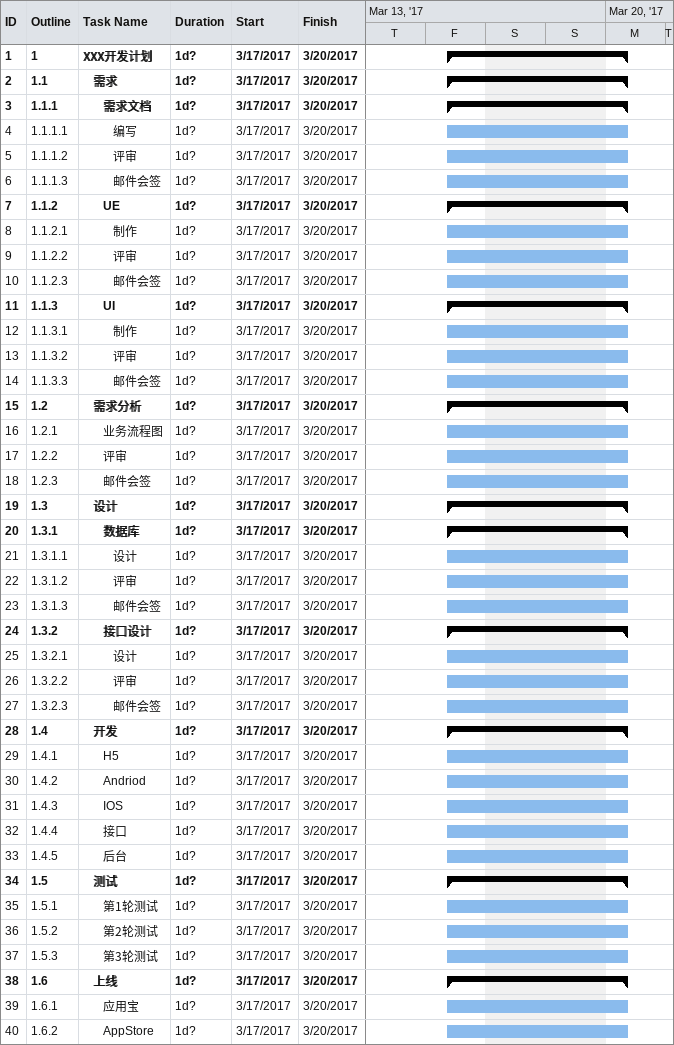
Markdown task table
| ID | WBS | Task | Duration | Start | Finish |
|---|---|---|---|---|---|
| 1 | 1 | **XXX开发计划** | 1d? | 2017-03-17 | 2017-03-20 |
| 2 | 1.1 | **需求** | 1d? | 2017-03-17 | 2017-03-20 |
| 3 | 1.1.1 | **需求文档** | 1d? | 2017-03-17 | 2017-03-20 |
| 4 | 1.1.1.1 | 编写 | 1d? | 2017-03-17 | 2017-03-20 |
| 5 | 1.1.1.2 | 评审 | 1d? | 2017-03-17 | 2017-03-20 |
| 6 | 1.1.1.3 | 邮件会签 | 1d? | 2017-03-17 | 2017-03-20 |
| 7 | 1.1.2 | **UE** | 1d? | 2017-03-17 | 2017-03-20 |
| 8 | 1.1.2.1 | 制作 | 1d? | 2017-03-17 | 2017-03-20 |
| 9 | 1.1.2.2 | 评审 | 1d? | 2017-03-17 | 2017-03-20 |
| 10 | 1.1.2.3 | 邮件会签 | 1d? | 2017-03-17 | 2017-03-20 |
| 11 | 1.1.3 | **UI** | 1d? | 2017-03-17 | 2017-03-20 |
| 12 | 1.1.3.1 | 制作 | 1d? | 2017-03-17 | 2017-03-20 |
| 13 | 1.1.3.2 | 评审 | 1d? | 2017-03-17 | 2017-03-20 |
| 14 | 1.1.3.3 | 邮件会签 | 1d? | 2017-03-17 | 2017-03-20 |
| 15 | 1.2 | **需求分析** | 1d? | 2017-03-17 | 2017-03-20 |
| 16 | 1.2.1 | 业务流程图 | 1d? | 2017-03-17 | 2017-03-20 |
| 17 | 1.2.2 | 评审 | 1d? | 2017-03-17 | 2017-03-20 |
| 18 | 1.2.3 | 邮件会签 | 1d? | 2017-03-17 | 2017-03-20 |
| 19 | 1.3 | **设计** | 1d? | 2017-03-17 | 2017-03-20 |
| 20 | 1.3.1 | **数据库** | 1d? | 2017-03-17 | 2017-03-20 |
| 21 | 1.3.1.1 | 设计 | 1d? | 2017-03-17 | 2017-03-20 |
| 22 | 1.3.1.2 | 评审 | 1d? | 2017-03-17 | 2017-03-20 |
| 23 | 1.3.1.3 | 邮件会签 | 1d? | 2017-03-17 | 2017-03-20 |
| 24 | 1.3.2 | **接口设计** | 1d? | 2017-03-17 | 2017-03-20 |
| 25 | 1.3.2.1 | 设计 | 1d? | 2017-03-17 | 2017-03-20 |
| 26 | 1.3.2.2 | 评审 | 1d? | 2017-03-17 | 2017-03-20 |
| 27 | 1.3.2.3 | 邮件会签 | 1d? | 2017-03-17 | 2017-03-20 |
| 28 | 1.4 | **开发** | 1d? | 2017-03-17 | 2017-03-20 |
| 29 | 1.4.1 | H5 | 1d? | 2017-03-17 | 2017-03-20 |
| 30 | 1.4.2 | Andriod | 1d? | 2017-03-17 | 2017-03-20 |
| 31 | 1.4.3 | IOS | 1d? | 2017-03-17 | 2017-03-20 |
| 32 | 1.4.4 | 接口 | 1d? | 2017-03-17 | 2017-03-20 |
| 33 | 1.4.5 | 后台 | 1d? | 2017-03-17 | 2017-03-20 |
| 34 | 1.5 | **测试** | 1d? | 2017-03-17 | 2017-03-20 |
| 35 | 1.5.1 | 第1轮测试 | 1d? | 2017-03-17 | 2017-03-20 |
| 36 | 1.5.2 | 第2轮测试 | 1d? | 2017-03-17 | 2017-03-20 |
| 37 | 1.5.3 | 第3轮测试 | 1d? | 2017-03-17 | 2017-03-20 |
| 38 | 1.6 | **上线** | 1d? | 2017-03-17 | 2017-03-20 |
| 39 | 1.6.1 | 应用宝 | 1d? | 2017-03-17 | 2017-03-20 |
| 40 | 1.6.2 | AppStore | 1d? | 2017-03-17 | 2017-03-20 |
